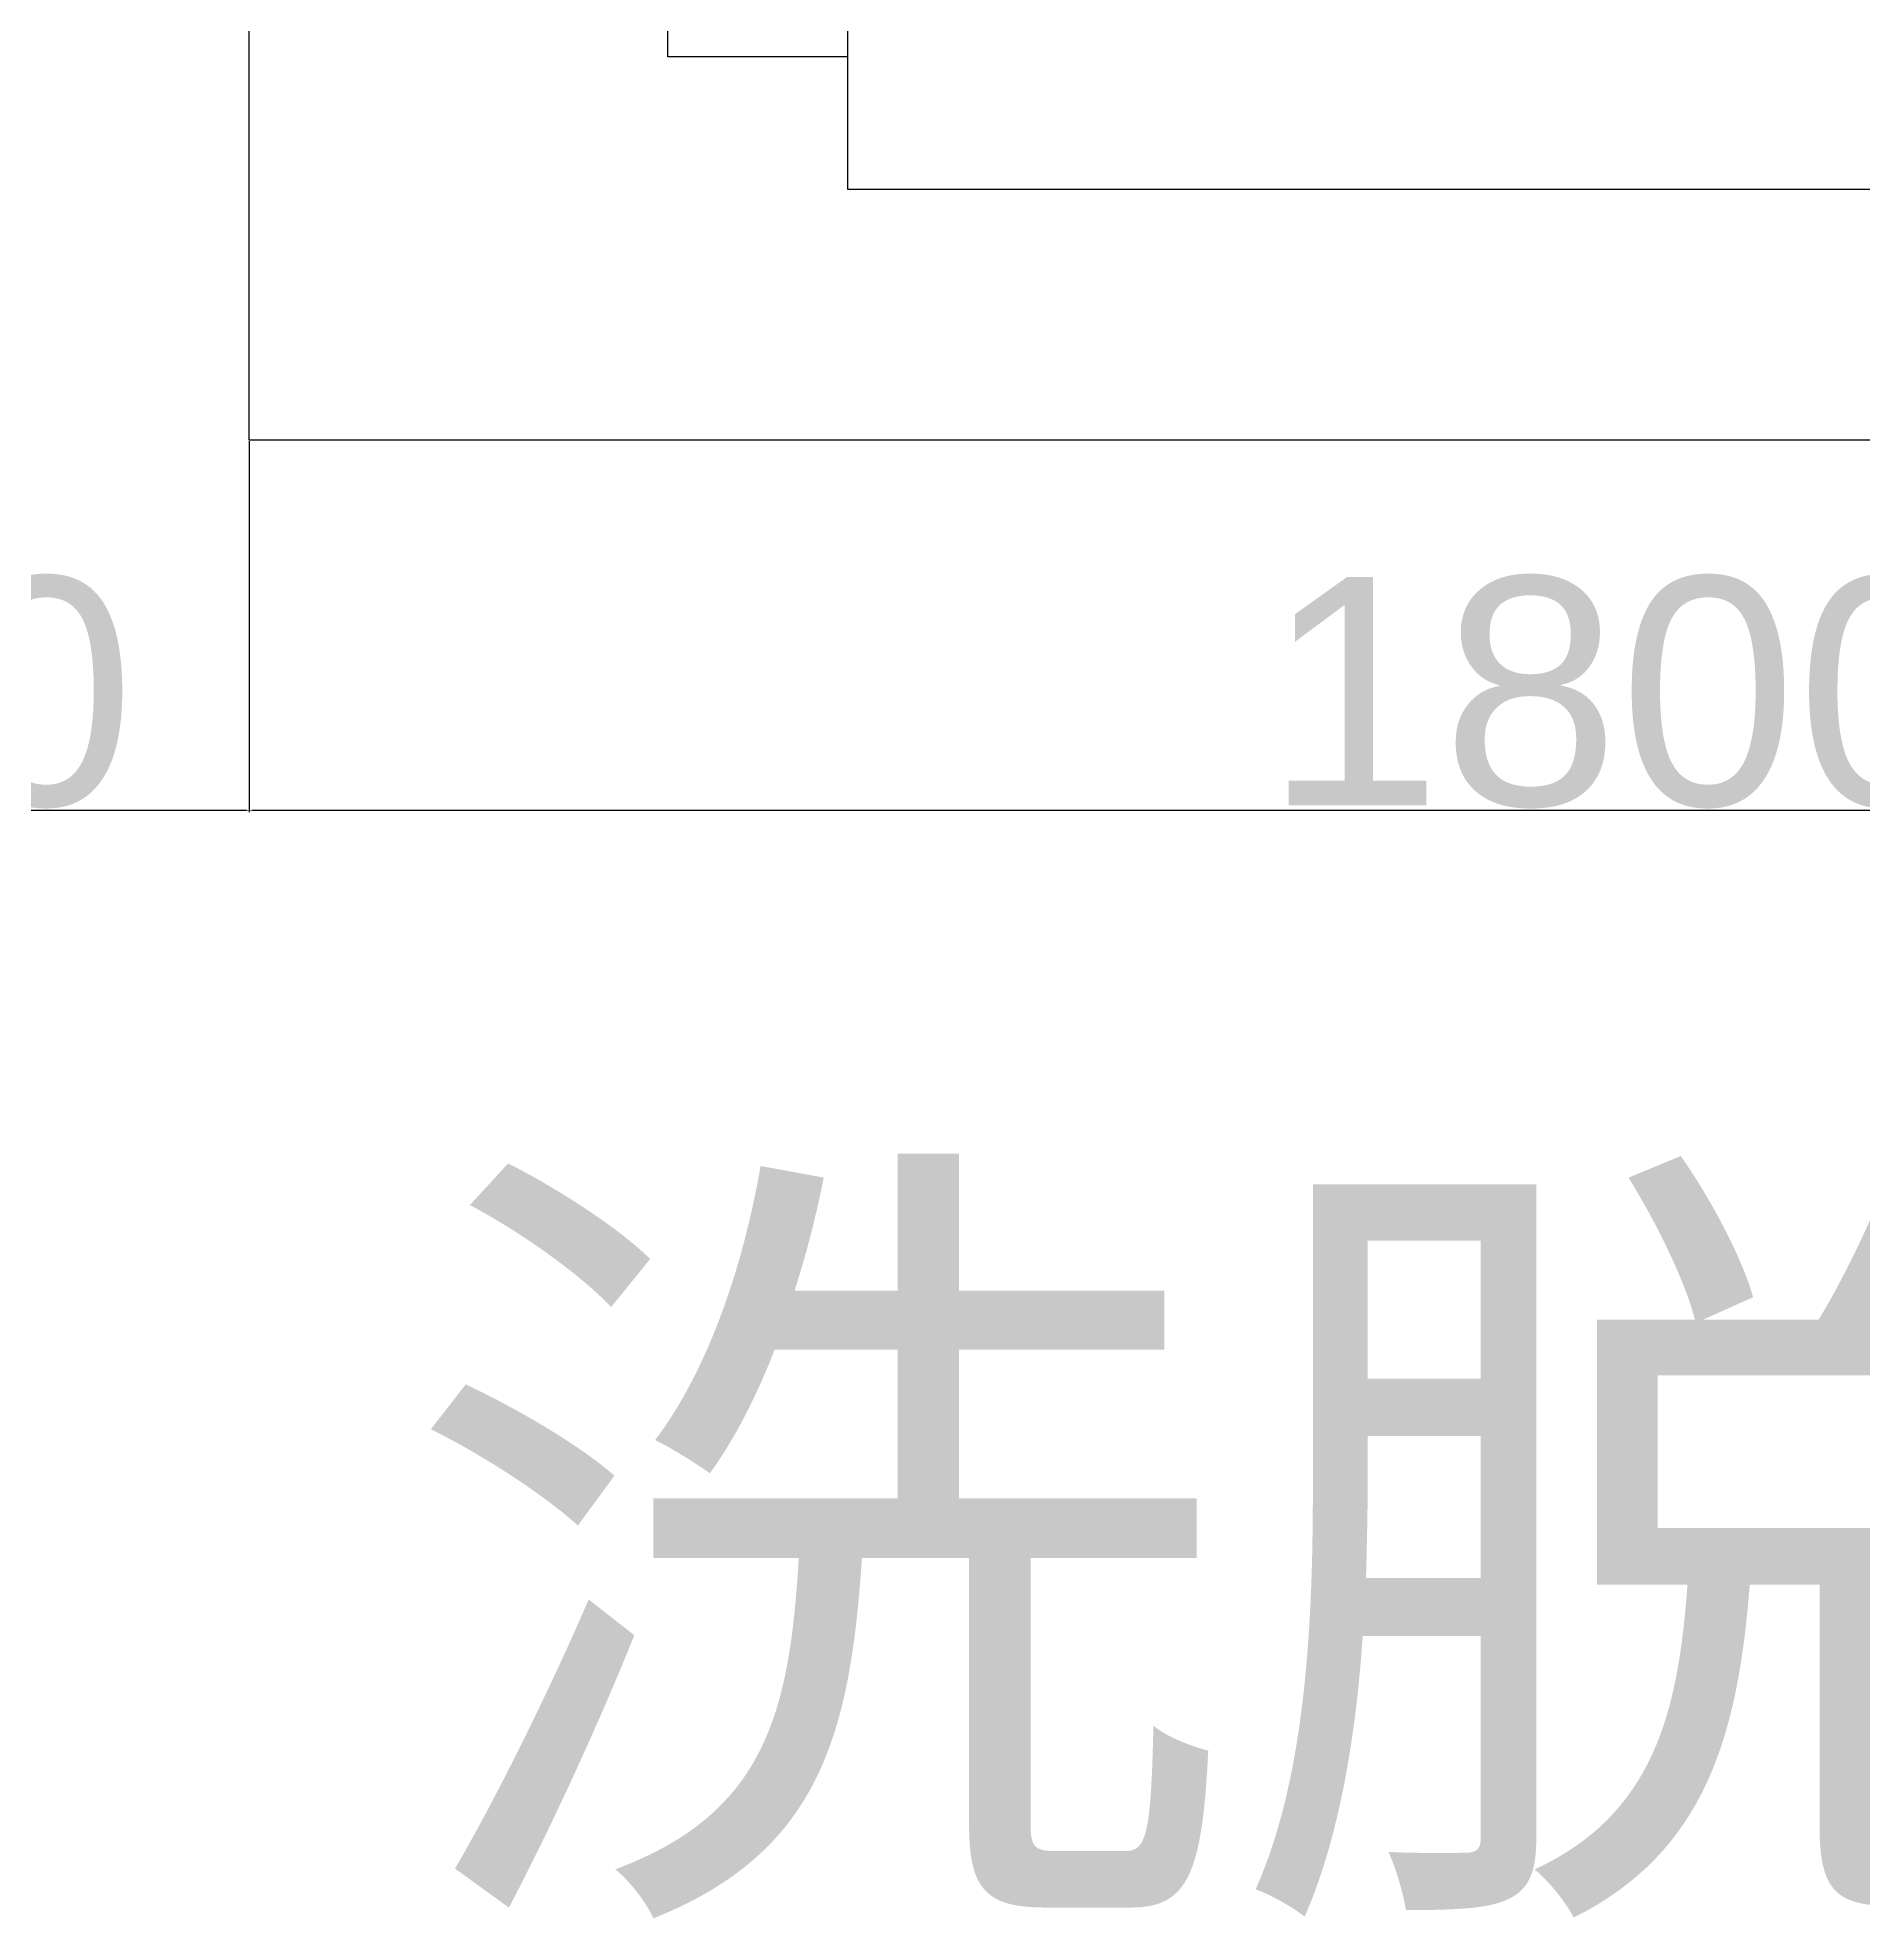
# Model space of a CAD drawing. Header units: millimetres. Extents: x 8553 to 58453, y 11523 to 43612.
# Drawn here: x 43260 to 44460, y 24552 to 25787 of the extents above; entities that cross this region are included whole.
import ezdxf

# ---------------------------------------------------------------- set-up
doc = ezdxf.new("R2010")
doc.units = ezdxf.units.MM
doc.header["$PDMODE"] = 35
for name, color, linetype in [('font_blue', 142, 'Continuous'), ('green', 122, 'Continuous'), ('grey', 254, 'Continuous')]:
    doc.layers.add(name, color=color, linetype=linetype)
doc.styles.get("Standard").update_dxf_attribs({"font": 'arial.ttf', "height": 150})
doc.dimstyles.new('ISO-25', dxfattribs={"dimtxt": 2.5, "dimasz": 2.5, "dimexe": 1.25, "dimexo": 0.625, "dimtad": 1, "dimtxsty": 'Standard', "dimcen": 2.5, "dimadec": 0, "dimazin": 0, "dimtfac": 1, "dimtmove": 0, "dimatfit": 3, "dimfxl": 1, "dimarcsym": 0})

# ---------------------------------------------------------------- blocks, each defined once
blk = doc.blocks.new('*D12')
at = {"layer": 'Defpoints', "color": 0, "transparency": 16777216}
for p in [(43399.2, 25523), (45199.2, 25523), (45199.2, 25279.7)]:
    blk.add_point(p, dxfattribs=at)
at = {"layer": 'font_blue', "color": 0, "lineweight": -2, "transparency": 16777216}
for p, q in [((43399.2, 25522.3), (43399.2, 25278.5)), ((45199.2, 25522.3), (45199.2, 25278.5)), ((43401.7, 25279.7), (45196.7, 25279.7))]:
    blk.add_line(p, q, dxfattribs=at)
at = {"layer": 'font_blue', "color": 0, "transparency": 16777216}
for points in [[(43401.7, 25280.2), (43401.7, 25279.3), (43399.2, 25279.7)], [(45196.7, 25280.2), (45196.7, 25279.3), (45199.2, 25279.7)]]:
    blk.add_solid(points, dxfattribs=at)
at = {"layer": 'font_blue', "color": 0, "transparency": 16777216, "insert": (44299.2, 25356.9), "char_height": 150, "attachment_point": 5}
blk.add_mtext('1800', dxfattribs=at)
blk = doc.blocks.new('*D18')
at = {"layer": 'Defpoints', "color": 0, "transparency": 16777216}
for p in [(42899.2, 25523), (43399.2, 25523), (43399.2, 25279.7)]:
    blk.add_point(p, dxfattribs=at)
at = {"layer": 'font_blue', "color": 0, "lineweight": -2, "transparency": 16777216}
for p, q in [((42899.2, 25522.3), (42899.2, 25278.5)), ((43399.2, 25522.3), (43399.2, 25278.5)), ((42901.7, 25279.7), (43396.7, 25279.7))]:
    blk.add_line(p, q, dxfattribs=at)
at = {"layer": 'font_blue', "color": 0, "transparency": 16777216}
for points in [[(42901.7, 25280.2), (42901.7, 25279.3), (42899.2, 25279.7)], [(43396.7, 25280.2), (43396.7, 25279.3), (43399.2, 25279.7)]]:
    blk.add_solid(points, dxfattribs=at)
at = {"layer": 'font_blue', "color": 0, "transparency": 16777216, "insert": (43149.2, 25356.9), "char_height": 150, "attachment_point": 5}
blk.add_mtext('500', dxfattribs=at)

msp = doc.modelspace()

# ---------------------------------------------------------------- linework, layer by layer
at = {"layer": 'green'}
msp.add_lwpolyline([(43399.167, 27622.963), (45199.167, 27622.963), (45199.167, 25522.963), (43399.167, 25522.963)], close=True, dxfattribs=at)
at = {"layer": 'grey'}
for p, q in [((43792.389, 25687.537), (43792.389, 25813.537)), ((44830.563, 25687.537), (43792.389, 25687.537))]:
    msp.add_line(p, q, dxfattribs=at)
msp.add_lwpolyline([(43792.389, 25774.696), (43674.284, 25774.696), (43674.284, 25897.537), (43883.937, 25897.537), (43883.937, 25813.537)], dxfattribs=at)

# ---------------------------------------------------------------- texts
at = {"layer": 'font_blue', "insert": (43497.797, 24995.899), "char_height": 400, "attachment_point": 1}
msp.add_mtext_dynamic_manual_height_columns('洗脱机', width=1947.91769, gutter_width=500, heights=[0], dxfattribs=at)

# ---------------------------------------------------------------- dimensions: what is measured, and where the dimension line sits
at = {"layer": 'font_blue'}
for base, p1, p2, picture, middle in [((43399.167, 25279.736), (42899.167, 25522.963), (43399.167, 25522.963), '*D18', (43149.167, 25356.947)), ((45199.167, 25279.736), (43399.167, 25522.963), (45199.167, 25522.963), '*D12', (44299.167, 25356.947))]:
    dim = msp.add_linear_dim(base=base, p1=p1, p2=p2, dimstyle='ISO-25', dxfattribs=at)
    dim.commit()
    dim.dimension.update_dxf_attribs({"geometry": picture, "text_midpoint": middle})

doc.saveas('drawing.dxf')
